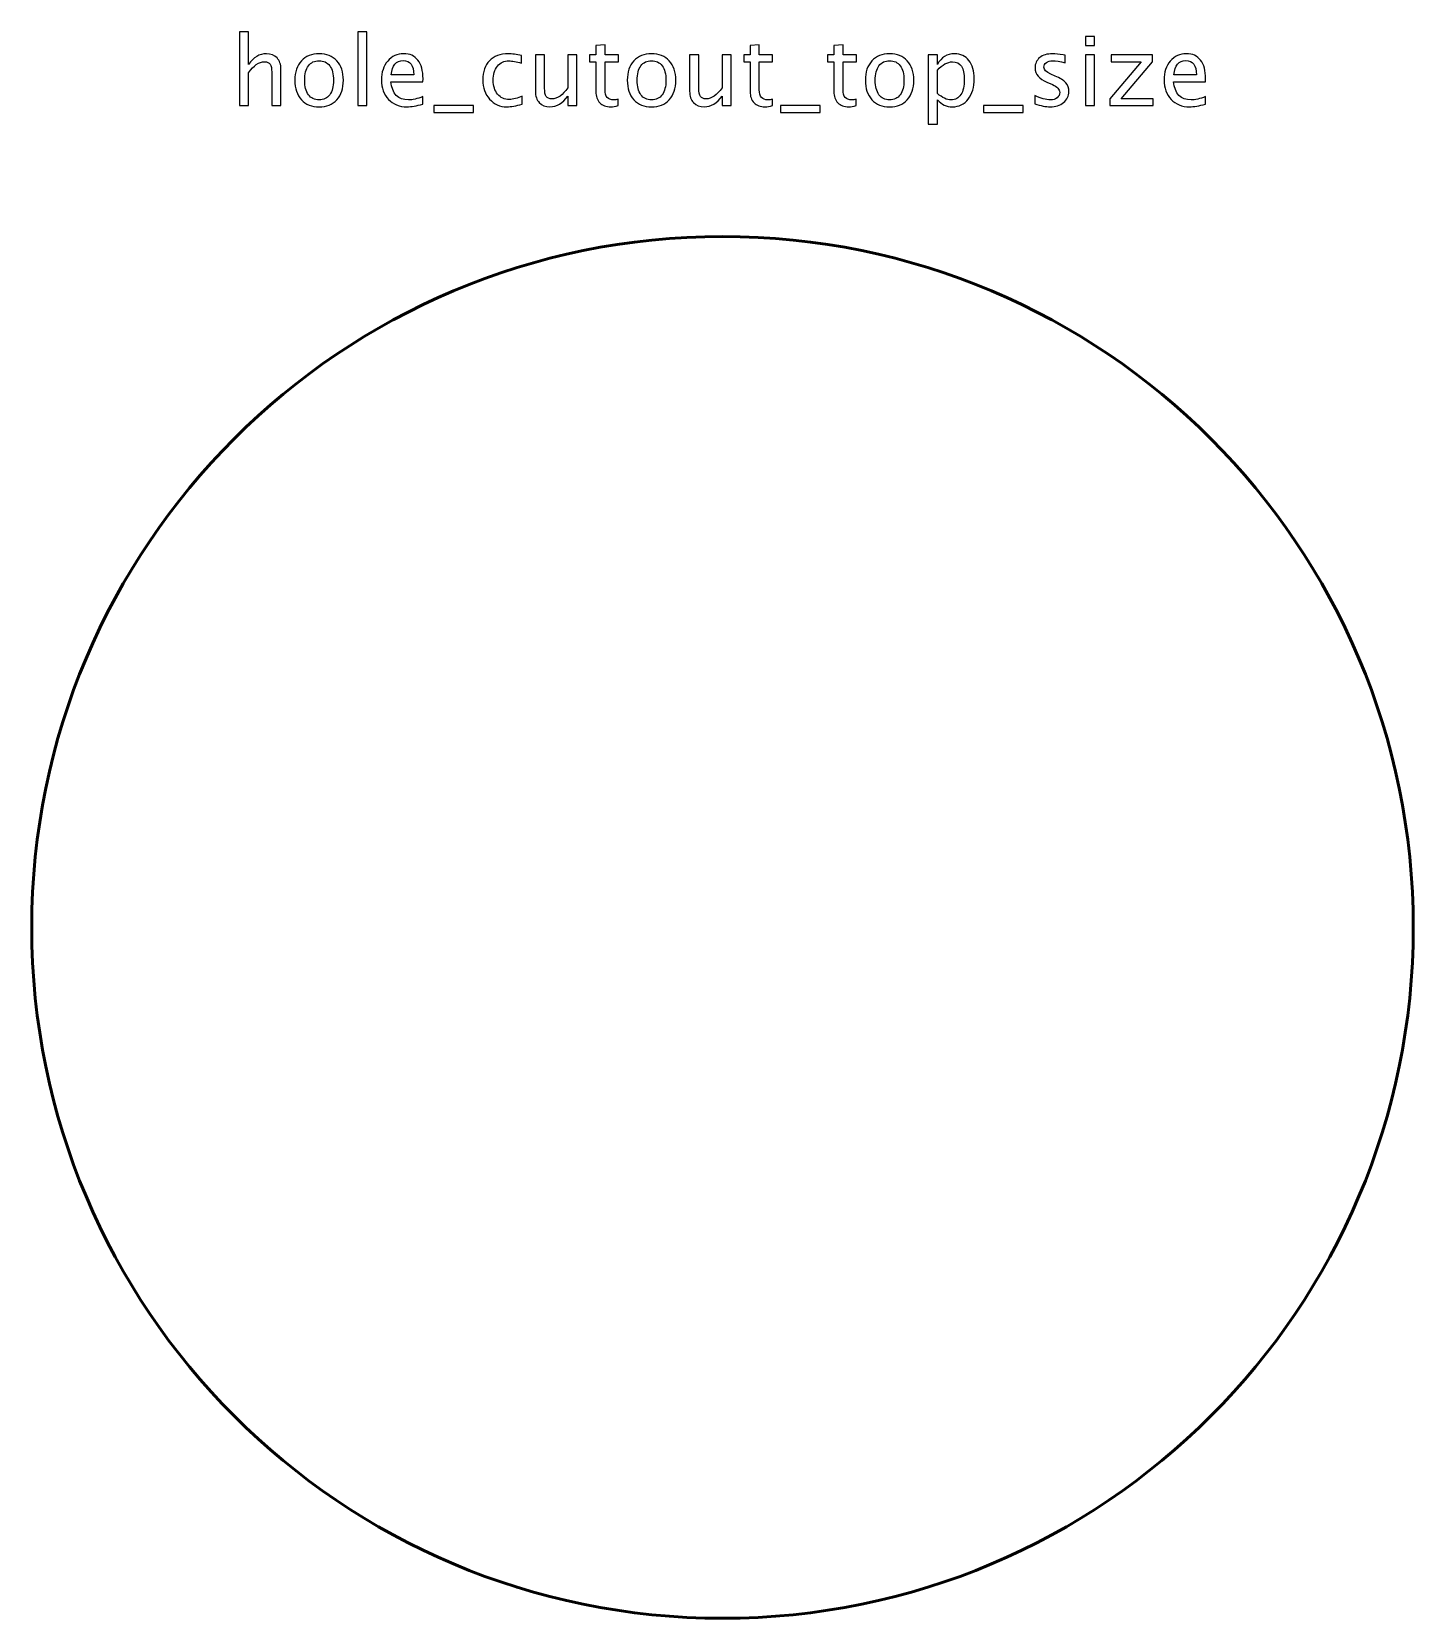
# Model space of a CAD drawing. Header units: centimetres. Extents: x -12.4 to 13.9, y -15.4 to 15.6.
# Drawn here: x -1.55 to 4.55, y -15.05 to -8.05 of the extents above; entities that cross this region are included whole.
import ezdxf

# ---------------------------------------------------------------- set-up
doc = ezdxf.new("R2010")
doc.units = ezdxf.units.CM
doc.header["$MEASUREMENT"] = 0
doc.layers.add('Layer 1', color=7, linetype='Continuous')

msp = doc.modelspace()

# ---------------------------------------------------------------- linework, layer by layer
at = {"layer": 'Layer 1', "lineweight": 53}
msp.add_ellipse((1.5, -12), major_axis=(0, 3.05), ratio=1, dxfattribs=at)
at = {"layer": 'Layer 1'}
for points, knots in [([(-0.63322, -8.37235), (-0.63322, -8.37235), (-0.63322, -8.04596), (-0.63322, -8.04596), (-0.63322, -8.04596), (-0.63322, -8.04596), (-0.59258, -8.04596), (-0.59258, -8.04596), (-0.59258, -8.04596), (-0.59258, -8.04596), (-0.59258, -8.19039), (-0.59258, -8.19039), (-0.59258, -8.19039), (-0.57106, -8.15899), (-0.54467, -8.14333), (-0.51349, -8.14333), (-0.51349, -8.14333), (-0.49387, -8.14333), (-0.47828, -8.14947), (-0.46678, -8.16181), (-0.46678, -8.16181), (-0.45528, -8.17409), (-0.4495, -8.19067), (-0.4495, -8.21141), (-0.4495, -8.21141), (-0.4495, -8.21141), (-0.4495, -8.37235), (-0.4495, -8.37235), (-0.4495, -8.37235), (-0.4495, -8.37235), (-0.49013, -8.37235), (-0.49013, -8.37235), (-0.49013, -8.37235), (-0.49013, -8.37235), (-0.49013, -8.22468), (-0.49013, -8.22468), (-0.49013, -8.22468), (-0.49013, -8.20803), (-0.4926, -8.19617), (-0.49747, -8.18912), (-0.49747, -8.18912), (-0.50241, -8.18199), (-0.51053, -8.17846), (-0.52188, -8.17846), (-0.52188, -8.17846), (-0.54686, -8.17846), (-0.57043, -8.19476), (-0.59258, -8.22736), (-0.59258, -8.22736), (-0.59258, -8.22736), (-0.59258, -8.37235), (-0.59258, -8.37235), (-0.59258, -8.37235), (-0.59258, -8.37235), (-0.63322, -8.37235), (-0.63322, -8.37235)], [0, 0, 0, 0, 0.0666667, 0.0666667, 0.0666667, 0.0666667, 0.1333333, 0.1333333, 0.1333333, 0.1333333, 0.2, 0.2, 0.2, 0.2, 0.2666667, 0.2666667, 0.2666667, 0.2666667, 0.3333333, 0.3333333, 0.3333333, 0.3333333, 0.4, 0.4, 0.4, 0.4, 0.4666667, 0.4666667, 0.4666667, 0.4666667, 0.5333333, 0.5333333, 0.5333333, 0.5333333, 0.6, 0.6, 0.6, 0.6, 0.6666667, 0.6666667, 0.6666667, 0.6666667, 0.7333333, 0.7333333, 0.7333333, 0.7333333, 0.8, 0.8, 0.8, 0.8, 0.8666667, 0.8666667, 0.8666667, 0.8666667, 1, 1, 1, 1]), ([(-0.1104, -8.37235), (-0.1104, -8.37235), (-0.1104, -8.04596), (-0.1104, -8.04596), (-0.1104, -8.04596), (-0.1104, -8.04596), (-0.06976, -8.04596), (-0.06976, -8.04596), (-0.06976, -8.04596), (-0.06976, -8.04596), (-0.06976, -8.37235), (-0.06976, -8.37235), (-0.06976, -8.37235), (-0.06976, -8.37235), (-0.1104, -8.37235), (-0.1104, -8.37235)], [0, 0, 0, 0, 0.2, 0.2, 0.2, 0.2, 0.4, 0.4, 0.4, 0.4, 0.6, 0.6, 0.6, 0.6, 1, 1, 1, 1]), ([(1.03938, -8.37228), (1.02682, -8.37574), (1.01588, -8.37743), (1.00664, -8.37743), (1.00664, -8.37743), (0.9859, -8.37743), (0.96974, -8.3715), (0.95817, -8.35965), (0.95817, -8.35965), (0.94653, -8.3478), (0.94074, -8.33136), (0.94074, -8.31026), (0.94074, -8.31026), (0.94074, -8.31026), (0.94074, -8.17846), (0.94074, -8.17846), (0.94074, -8.17846), (0.94074, -8.17846), (0.91266, -8.17846), (0.91266, -8.17846), (0.91266, -8.17846), (0.91266, -8.17846), (0.91266, -8.14799), (0.91266, -8.14799), (0.91266, -8.14799), (0.91266, -8.14799), (0.94074, -8.14799), (0.94074, -8.14799), (0.94074, -8.14799), (0.94074, -8.14799), (0.94074, -8.10742), (0.94074, -8.10742), (0.94074, -8.10742), (0.94074, -8.10742), (0.98138, -8.10354), (0.98138, -8.10354), (0.98138, -8.10354), (0.98138, -8.10354), (0.98138, -8.14799), (0.98138, -8.14799), (0.98138, -8.14799), (0.98138, -8.14799), (1.04023, -8.14799), (1.04023, -8.14799), (1.04023, -8.14799), (1.04023, -8.14799), (1.04023, -8.17846), (1.04023, -8.17846), (1.04023, -8.17846), (1.04023, -8.17846), (0.98138, -8.17846), (0.98138, -8.17846), (0.98138, -8.17846), (0.98138, -8.17846), (0.98138, -8.30292), (0.98138, -8.30292), (0.98138, -8.30292), (0.98138, -8.33227), (0.99415, -8.34695), (1.01962, -8.34695), (1.01962, -8.34695), (1.02506, -8.34695), (1.03162, -8.34603), (1.03938, -8.34427), (1.03938, -8.34427), (1.03938, -8.34427), (1.03938, -8.37228), (1.03938, -8.37228)], [0, 0, 0, 0, 0.0555556, 0.0555556, 0.0555556, 0.0555556, 0.1111111, 0.1111111, 0.1111111, 0.1111111, 0.1666667, 0.1666667, 0.1666667, 0.1666667, 0.2222222, 0.2222222, 0.2222222, 0.2222222, 0.2777778, 0.2777778, 0.2777778, 0.2777778, 0.3333333, 0.3333333, 0.3333333, 0.3333333, 0.3888889, 0.3888889, 0.3888889, 0.3888889, 0.4444444, 0.4444444, 0.4444444, 0.4444444, 0.5, 0.5, 0.5, 0.5, 0.5555556, 0.5555556, 0.5555556, 0.5555556, 0.6111111, 0.6111111, 0.6111111, 0.6111111, 0.6666667, 0.6666667, 0.6666667, 0.6666667, 0.7222222, 0.7222222, 0.7222222, 0.7222222, 0.7777778, 0.7777778, 0.7777778, 0.7777778, 0.8333333, 0.8333333, 0.8333333, 0.8333333, 0.8888889, 0.8888889, 0.8888889, 0.8888889, 1, 1, 1, 1]), ([(1.72053, -8.37228), (1.70797, -8.37574), (1.69703, -8.37743), (1.68779, -8.37743), (1.68779, -8.37743), (1.66705, -8.37743), (1.65089, -8.3715), (1.63932, -8.35965), (1.63932, -8.35965), (1.62768, -8.3478), (1.62189, -8.33136), (1.62189, -8.31026), (1.62189, -8.31026), (1.62189, -8.31026), (1.62189, -8.17846), (1.62189, -8.17846), (1.62189, -8.17846), (1.62189, -8.17846), (1.59381, -8.17846), (1.59381, -8.17846), (1.59381, -8.17846), (1.59381, -8.17846), (1.59381, -8.14799), (1.59381, -8.14799), (1.59381, -8.14799), (1.59381, -8.14799), (1.62189, -8.14799), (1.62189, -8.14799), (1.62189, -8.14799), (1.62189, -8.14799), (1.62189, -8.10742), (1.62189, -8.10742), (1.62189, -8.10742), (1.62189, -8.10742), (1.66253, -8.10354), (1.66253, -8.10354), (1.66253, -8.10354), (1.66253, -8.10354), (1.66253, -8.14799), (1.66253, -8.14799), (1.66253, -8.14799), (1.66253, -8.14799), (1.72138, -8.14799), (1.72138, -8.14799), (1.72138, -8.14799), (1.72138, -8.14799), (1.72138, -8.17846), (1.72138, -8.17846), (1.72138, -8.17846), (1.72138, -8.17846), (1.66253, -8.17846), (1.66253, -8.17846), (1.66253, -8.17846), (1.66253, -8.17846), (1.66253, -8.30292), (1.66253, -8.30292), (1.66253, -8.30292), (1.66253, -8.33227), (1.6753, -8.34695), (1.70077, -8.34695), (1.70077, -8.34695), (1.70621, -8.34695), (1.71277, -8.34603), (1.72053, -8.34427), (1.72053, -8.34427), (1.72053, -8.34427), (1.72053, -8.37228), (1.72053, -8.37228)], [0, 0, 0, 0, 0.0555556, 0.0555556, 0.0555556, 0.0555556, 0.1111111, 0.1111111, 0.1111111, 0.1111111, 0.1666667, 0.1666667, 0.1666667, 0.1666667, 0.2222222, 0.2222222, 0.2222222, 0.2222222, 0.2777778, 0.2777778, 0.2777778, 0.2777778, 0.3333333, 0.3333333, 0.3333333, 0.3333333, 0.3888889, 0.3888889, 0.3888889, 0.3888889, 0.4444444, 0.4444444, 0.4444444, 0.4444444, 0.5, 0.5, 0.5, 0.5, 0.5555556, 0.5555556, 0.5555556, 0.5555556, 0.6111111, 0.6111111, 0.6111111, 0.6111111, 0.6666667, 0.6666667, 0.6666667, 0.6666667, 0.7222222, 0.7222222, 0.7222222, 0.7222222, 0.7777778, 0.7777778, 0.7777778, 0.7777778, 0.8333333, 0.8333333, 0.8333333, 0.8333333, 0.8888889, 0.8888889, 0.8888889, 0.8888889, 1, 1, 1, 1]), ([(2.09053, -8.37228), (2.07797, -8.37574), (2.06703, -8.37743), (2.05779, -8.37743), (2.05779, -8.37743), (2.03705, -8.37743), (2.02089, -8.3715), (2.00932, -8.35965), (2.00932, -8.35965), (1.99768, -8.3478), (1.99189, -8.33136), (1.99189, -8.31026), (1.99189, -8.31026), (1.99189, -8.31026), (1.99189, -8.17846), (1.99189, -8.17846), (1.99189, -8.17846), (1.99189, -8.17846), (1.96381, -8.17846), (1.96381, -8.17846), (1.96381, -8.17846), (1.96381, -8.17846), (1.96381, -8.14799), (1.96381, -8.14799), (1.96381, -8.14799), (1.96381, -8.14799), (1.99189, -8.14799), (1.99189, -8.14799), (1.99189, -8.14799), (1.99189, -8.14799), (1.99189, -8.10742), (1.99189, -8.10742), (1.99189, -8.10742), (1.99189, -8.10742), (2.03253, -8.10354), (2.03253, -8.10354), (2.03253, -8.10354), (2.03253, -8.10354), (2.03253, -8.14799), (2.03253, -8.14799), (2.03253, -8.14799), (2.03253, -8.14799), (2.09138, -8.14799), (2.09138, -8.14799), (2.09138, -8.14799), (2.09138, -8.14799), (2.09138, -8.17846), (2.09138, -8.17846), (2.09138, -8.17846), (2.09138, -8.17846), (2.03253, -8.17846), (2.03253, -8.17846), (2.03253, -8.17846), (2.03253, -8.17846), (2.03253, -8.30292), (2.03253, -8.30292), (2.03253, -8.30292), (2.03253, -8.33227), (2.0453, -8.34695), (2.07077, -8.34695), (2.07077, -8.34695), (2.07621, -8.34695), (2.08277, -8.34603), (2.09053, -8.34427), (2.09053, -8.34427), (2.09053, -8.34427), (2.09053, -8.37228), (2.09053, -8.37228)], [0, 0, 0, 0, 0.0555556, 0.0555556, 0.0555556, 0.0555556, 0.1111111, 0.1111111, 0.1111111, 0.1111111, 0.1666667, 0.1666667, 0.1666667, 0.1666667, 0.2222222, 0.2222222, 0.2222222, 0.2222222, 0.2777778, 0.2777778, 0.2777778, 0.2777778, 0.3333333, 0.3333333, 0.3333333, 0.3333333, 0.3888889, 0.3888889, 0.3888889, 0.3888889, 0.4444444, 0.4444444, 0.4444444, 0.4444444, 0.5, 0.5, 0.5, 0.5, 0.5555556, 0.5555556, 0.5555556, 0.5555556, 0.6111111, 0.6111111, 0.6111111, 0.6111111, 0.6666667, 0.6666667, 0.6666667, 0.6666667, 0.7222222, 0.7222222, 0.7222222, 0.7222222, 0.7777778, 0.7777778, 0.7777778, 0.7777778, 0.8333333, 0.8333333, 0.8333333, 0.8333333, 0.8888889, 0.8888889, 0.8888889, 0.8888889, 1, 1, 1, 1]), ([(3.10252, -8.10692), (3.10252, -8.10692), (3.10252, -8.06628), (3.10252, -8.06628), (3.10252, -8.06628), (3.10252, -8.06628), (3.14316, -8.06628), (3.14316, -8.06628), (3.14316, -8.06628), (3.14316, -8.06628), (3.14316, -8.10692), (3.14316, -8.10692), (3.14316, -8.10692), (3.14316, -8.10692), (3.10252, -8.10692), (3.10252, -8.10692)], [0, 0, 0, 0, 0.2, 0.2, 0.2, 0.2, 0.4, 0.4, 0.4, 0.4, 0.6, 0.6, 0.6, 0.6, 1, 1, 1, 1]), ([(-0.28115, -8.37743), (-0.3141, -8.37743), (-0.3402, -8.36692), (-0.35939, -8.34589), (-0.35939, -8.34589), (-0.37865, -8.32487), (-0.38825, -8.29629), (-0.38825, -8.26024), (-0.38825, -8.26024), (-0.38825, -8.22426), (-0.37865, -8.19575), (-0.35939, -8.1748), (-0.35939, -8.1748), (-0.3402, -8.15384), (-0.3141, -8.14333), (-0.28115, -8.14333), (-0.28115, -8.14333), (-0.2482, -8.14333), (-0.22209, -8.15384), (-0.2029, -8.1748), (-0.2029, -8.1748), (-0.18364, -8.19575), (-0.17405, -8.22426), (-0.17405, -8.26024), (-0.17405, -8.26024), (-0.17405, -8.29629), (-0.18364, -8.32487), (-0.2029, -8.34589), (-0.2029, -8.34589), (-0.22209, -8.36692), (-0.2482, -8.37743), (-0.28115, -8.37743)], [0, 0, 0, 0, 0.1111111, 0.1111111, 0.1111111, 0.1111111, 0.2222222, 0.2222222, 0.2222222, 0.2222222, 0.3333333, 0.3333333, 0.3333333, 0.3333333, 0.4444444, 0.4444444, 0.4444444, 0.4444444, 0.5555556, 0.5555556, 0.5555556, 0.5555556, 0.6666667, 0.6666667, 0.6666667, 0.6666667, 0.7777778, 0.7777778, 0.7777778, 0.7777778, 1, 1, 1, 1]), ([(-0.28122, -8.34695), (-0.26111, -8.34695), (-0.24545, -8.3394), (-0.2343, -8.32423), (-0.2343, -8.32423), (-0.22322, -8.30913), (-0.21765, -8.28775), (-0.21765, -8.26024), (-0.21765, -8.26024), (-0.21765, -8.23279), (-0.22322, -8.21148), (-0.2343, -8.19639), (-0.2343, -8.19639), (-0.24545, -8.18136), (-0.26111, -8.17381), (-0.28122, -8.17381), (-0.28122, -8.17381), (-0.3014, -8.17381), (-0.31706, -8.18136), (-0.32807, -8.19639), (-0.32807, -8.19639), (-0.33914, -8.21148), (-0.34465, -8.23279), (-0.34465, -8.26024), (-0.34465, -8.26024), (-0.34465, -8.28775), (-0.33914, -8.30913), (-0.32807, -8.32423), (-0.32807, -8.32423), (-0.31706, -8.3394), (-0.3014, -8.34695), (-0.28122, -8.34695)], [0, 0, 0, 0, 0.1111111, 0.1111111, 0.1111111, 0.1111111, 0.2222222, 0.2222222, 0.2222222, 0.2222222, 0.3333333, 0.3333333, 0.3333333, 0.3333333, 0.4444444, 0.4444444, 0.4444444, 0.4444444, 0.5555556, 0.5555556, 0.5555556, 0.5555556, 0.6666667, 0.6666667, 0.6666667, 0.6666667, 0.7777778, 0.7777778, 0.7777778, 0.7777778, 1, 1, 1, 1]), ([(0.17662, -8.36515), (0.14931, -8.37334), (0.12596, -8.37743), (0.10648, -8.37743), (0.10648, -8.37743), (0.07325, -8.37743), (0.04623, -8.36642), (0.02542, -8.34448), (0.02542, -8.34448), (0.0046, -8.32254), (-0.00584, -8.2941), (-0.00584, -8.25911), (-0.00584, -8.25911), (-0.00584, -8.22517), (0.00333, -8.1973), (0.02175, -8.1755), (0.02175, -8.1755), (0.04016, -8.15377), (0.06373, -8.14291), (0.09244, -8.14291), (0.09244, -8.14291), (0.11961, -8.14291), (0.14063, -8.15257), (0.15545, -8.1719), (0.15545, -8.1719), (0.17027, -8.19124), (0.17767, -8.21861), (0.17767, -8.2541), (0.17767, -8.2541), (0.17767, -8.2541), (0.17746, -8.26652), (0.17746, -8.26652), (0.17746, -8.26652), (0.17746, -8.26652), (0.03565, -8.26652), (0.03565, -8.26652), (0.03565, -8.26652), (0.04157, -8.32014), (0.06775, -8.34695), (0.1141, -8.34695), (0.1141, -8.34695), (0.13111, -8.34695), (0.15192, -8.34215), (0.17662, -8.33256), (0.17662, -8.33256), (0.17662, -8.33256), (0.17662, -8.36515), (0.17662, -8.36515)], [0, 0, 0, 0, 0.0769231, 0.0769231, 0.0769231, 0.0769231, 0.1538462, 0.1538462, 0.1538462, 0.1538462, 0.2307692, 0.2307692, 0.2307692, 0.2307692, 0.3076923, 0.3076923, 0.3076923, 0.3076923, 0.3846154, 0.3846154, 0.3846154, 0.3846154, 0.4615385, 0.4615385, 0.4615385, 0.4615385, 0.5384615, 0.5384615, 0.5384615, 0.5384615, 0.6153846, 0.6153846, 0.6153846, 0.6153846, 0.6923077, 0.6923077, 0.6923077, 0.6923077, 0.7692308, 0.7692308, 0.7692308, 0.7692308, 0.8461538, 0.8461538, 0.8461538, 0.8461538, 1, 1, 1, 1]), ([(0.03776, -8.23604), (0.03776, -8.23604), (0.13682, -8.23604), (0.13682, -8.23604), (0.13682, -8.23604), (0.13682, -8.19427), (0.12123, -8.17338), (0.09011, -8.17338), (0.09011, -8.17338), (0.05879, -8.17338), (0.04136, -8.19427), (0.03776, -8.23604)], [0, 0, 0, 0, 0.25, 0.25, 0.25, 0.25, 0.5, 0.5, 0.5, 0.5, 1, 1, 1, 1]), ([(0.61527, -8.36558), (0.58895, -8.37348), (0.56623, -8.37743), (0.54711, -8.37743), (0.54711, -8.37743), (0.51677, -8.37743), (0.49165, -8.36621), (0.47169, -8.34385), (0.47169, -8.34385), (0.45172, -8.32141), (0.4417, -8.29312), (0.4417, -8.25904), (0.4417, -8.25904), (0.4417, -8.22263), (0.45158, -8.1942), (0.47133, -8.17388), (0.47133, -8.17388), (0.49109, -8.15349), (0.51868, -8.14333), (0.55409, -8.14333), (0.55409, -8.14333), (0.57152, -8.14333), (0.59114, -8.14573), (0.61273, -8.15053), (0.61273, -8.15053), (0.61273, -8.15053), (0.61273, -8.18481), (0.61273, -8.18481), (0.61273, -8.18481), (0.58979, -8.17804), (0.5711, -8.17465), (0.5567, -8.17465), (0.5567, -8.17465), (0.53582, -8.17465), (0.5191, -8.18249), (0.50661, -8.19808), (0.50661, -8.19808), (0.49412, -8.21367), (0.48784, -8.23449), (0.48784, -8.26045), (0.48784, -8.26045), (0.48784, -8.28564), (0.49433, -8.30596), (0.50725, -8.32155), (0.50725, -8.32155), (0.52016, -8.33707), (0.53702, -8.34483), (0.55797, -8.34483), (0.55797, -8.34483), (0.57653, -8.34483), (0.59558, -8.34004), (0.61527, -8.33044), (0.61527, -8.33044), (0.61527, -8.33044), (0.61527, -8.36558), (0.61527, -8.36558)], [0, 0, 0, 0, 0.0666667, 0.0666667, 0.0666667, 0.0666667, 0.1333333, 0.1333333, 0.1333333, 0.1333333, 0.2, 0.2, 0.2, 0.2, 0.2666667, 0.2666667, 0.2666667, 0.2666667, 0.3333333, 0.3333333, 0.3333333, 0.3333333, 0.4, 0.4, 0.4, 0.4, 0.4666667, 0.4666667, 0.4666667, 0.4666667, 0.5333333, 0.5333333, 0.5333333, 0.5333333, 0.6, 0.6, 0.6, 0.6, 0.6666667, 0.6666667, 0.6666667, 0.6666667, 0.7333333, 0.7333333, 0.7333333, 0.7333333, 0.8, 0.8, 0.8, 0.8, 0.8666667, 0.8666667, 0.8666667, 0.8666667, 1, 1, 1, 1]), ([(0.81685, -8.37235), (0.81685, -8.37235), (0.81685, -8.33016), (0.81685, -8.33016), (0.81685, -8.33016), (0.79518, -8.3617), (0.76887, -8.37743), (0.73796, -8.37743), (0.73796, -8.37743), (0.71835, -8.37743), (0.70276, -8.37129), (0.69119, -8.35894), (0.69119, -8.35894), (0.67955, -8.3466), (0.67376, -8.33002), (0.67376, -8.30906), (0.67376, -8.30906), (0.67376, -8.30906), (0.67376, -8.14799), (0.67376, -8.14799), (0.67376, -8.14799), (0.67376, -8.14799), (0.7144, -8.14799), (0.7144, -8.14799), (0.7144, -8.14799), (0.7144, -8.14799), (0.7144, -8.2958), (0.7144, -8.2958), (0.7144, -8.2958), (0.7144, -8.31266), (0.71687, -8.32458), (0.72174, -8.33164), (0.72174, -8.33164), (0.72668, -8.33877), (0.73486, -8.34229), (0.74636, -8.34229), (0.74636, -8.34229), (0.7712, -8.34229), (0.79476, -8.326), (0.81685, -8.29333), (0.81685, -8.29333), (0.81685, -8.29333), (0.81685, -8.14799), (0.81685, -8.14799), (0.81685, -8.14799), (0.81685, -8.14799), (0.85748, -8.14799), (0.85748, -8.14799), (0.85748, -8.14799), (0.85748, -8.14799), (0.85748, -8.37235), (0.85748, -8.37235), (0.85748, -8.37235), (0.85748, -8.37235), (0.81685, -8.37235), (0.81685, -8.37235)], [0, 0, 0, 0, 0.0666667, 0.0666667, 0.0666667, 0.0666667, 0.1333333, 0.1333333, 0.1333333, 0.1333333, 0.2, 0.2, 0.2, 0.2, 0.2666667, 0.2666667, 0.2666667, 0.2666667, 0.3333333, 0.3333333, 0.3333333, 0.3333333, 0.4, 0.4, 0.4, 0.4, 0.4666667, 0.4666667, 0.4666667, 0.4666667, 0.5333333, 0.5333333, 0.5333333, 0.5333333, 0.6, 0.6, 0.6, 0.6, 0.6666667, 0.6666667, 0.6666667, 0.6666667, 0.7333333, 0.7333333, 0.7333333, 0.7333333, 0.8, 0.8, 0.8, 0.8, 0.8666667, 0.8666667, 0.8666667, 0.8666667, 1, 1, 1, 1]), ([(1.1867, -8.37743), (1.15375, -8.37743), (1.12765, -8.36692), (1.10846, -8.34589), (1.10846, -8.34589), (1.0892, -8.32487), (1.0796, -8.29629), (1.0796, -8.26024), (1.0796, -8.26024), (1.0796, -8.22426), (1.0892, -8.19575), (1.10846, -8.1748), (1.10846, -8.1748), (1.12765, -8.15384), (1.15375, -8.14333), (1.1867, -8.14333), (1.1867, -8.14333), (1.21965, -8.14333), (1.24576, -8.15384), (1.26495, -8.1748), (1.26495, -8.1748), (1.28421, -8.19575), (1.2938, -8.22426), (1.2938, -8.26024), (1.2938, -8.26024), (1.2938, -8.29629), (1.28421, -8.32487), (1.26495, -8.34589), (1.26495, -8.34589), (1.24576, -8.36692), (1.21965, -8.37743), (1.1867, -8.37743)], [0, 0, 0, 0, 0.1111111, 0.1111111, 0.1111111, 0.1111111, 0.2222222, 0.2222222, 0.2222222, 0.2222222, 0.3333333, 0.3333333, 0.3333333, 0.3333333, 0.4444444, 0.4444444, 0.4444444, 0.4444444, 0.5555556, 0.5555556, 0.5555556, 0.5555556, 0.6666667, 0.6666667, 0.6666667, 0.6666667, 0.7777778, 0.7777778, 0.7777778, 0.7777778, 1, 1, 1, 1]), ([(1.18663, -8.34695), (1.20674, -8.34695), (1.2224, -8.3394), (1.23355, -8.32423), (1.23355, -8.32423), (1.24463, -8.30913), (1.2502, -8.28775), (1.2502, -8.26024), (1.2502, -8.26024), (1.2502, -8.23279), (1.24463, -8.21148), (1.23355, -8.19639), (1.23355, -8.19639), (1.2224, -8.18136), (1.20674, -8.17381), (1.18663, -8.17381), (1.18663, -8.17381), (1.16645, -8.17381), (1.15079, -8.18136), (1.13978, -8.19639), (1.13978, -8.19639), (1.12871, -8.21148), (1.1232, -8.23279), (1.1232, -8.26024), (1.1232, -8.26024), (1.1232, -8.28775), (1.12871, -8.30913), (1.13978, -8.32423), (1.13978, -8.32423), (1.15079, -8.3394), (1.16645, -8.34695), (1.18663, -8.34695)], [0, 0, 0, 0, 0.1111111, 0.1111111, 0.1111111, 0.1111111, 0.2222222, 0.2222222, 0.2222222, 0.2222222, 0.3333333, 0.3333333, 0.3333333, 0.3333333, 0.4444444, 0.4444444, 0.4444444, 0.4444444, 0.5555556, 0.5555556, 0.5555556, 0.5555556, 0.6666667, 0.6666667, 0.6666667, 0.6666667, 0.7777778, 0.7777778, 0.7777778, 0.7777778, 1, 1, 1, 1]), ([(1.498, -8.37235), (1.498, -8.37235), (1.498, -8.33016), (1.498, -8.33016), (1.498, -8.33016), (1.47633, -8.3617), (1.45002, -8.37743), (1.41911, -8.37743), (1.41911, -8.37743), (1.3995, -8.37743), (1.38391, -8.37129), (1.37234, -8.35894), (1.37234, -8.35894), (1.3607, -8.3466), (1.35491, -8.33002), (1.35491, -8.30906), (1.35491, -8.30906), (1.35491, -8.30906), (1.35491, -8.14799), (1.35491, -8.14799), (1.35491, -8.14799), (1.35491, -8.14799), (1.39555, -8.14799), (1.39555, -8.14799), (1.39555, -8.14799), (1.39555, -8.14799), (1.39555, -8.2958), (1.39555, -8.2958), (1.39555, -8.2958), (1.39555, -8.31266), (1.39802, -8.32458), (1.40289, -8.33164), (1.40289, -8.33164), (1.40783, -8.33877), (1.41601, -8.34229), (1.42751, -8.34229), (1.42751, -8.34229), (1.45235, -8.34229), (1.47591, -8.326), (1.498, -8.29333), (1.498, -8.29333), (1.498, -8.29333), (1.498, -8.14799), (1.498, -8.14799), (1.498, -8.14799), (1.498, -8.14799), (1.53863, -8.14799), (1.53863, -8.14799), (1.53863, -8.14799), (1.53863, -8.14799), (1.53863, -8.37235), (1.53863, -8.37235), (1.53863, -8.37235), (1.53863, -8.37235), (1.498, -8.37235), (1.498, -8.37235)], [0, 0, 0, 0, 0.0666667, 0.0666667, 0.0666667, 0.0666667, 0.1333333, 0.1333333, 0.1333333, 0.1333333, 0.2, 0.2, 0.2, 0.2, 0.2666667, 0.2666667, 0.2666667, 0.2666667, 0.3333333, 0.3333333, 0.3333333, 0.3333333, 0.4, 0.4, 0.4, 0.4, 0.4666667, 0.4666667, 0.4666667, 0.4666667, 0.5333333, 0.5333333, 0.5333333, 0.5333333, 0.6, 0.6, 0.6, 0.6, 0.6666667, 0.6666667, 0.6666667, 0.6666667, 0.7333333, 0.7333333, 0.7333333, 0.7333333, 0.8, 0.8, 0.8, 0.8, 0.8666667, 0.8666667, 0.8666667, 0.8666667, 1, 1, 1, 1]), ([(2.23785, -8.37743), (2.2049, -8.37743), (2.1788, -8.36692), (2.15961, -8.34589), (2.15961, -8.34589), (2.14035, -8.32487), (2.13075, -8.29629), (2.13075, -8.26024), (2.13075, -8.26024), (2.13075, -8.22426), (2.14035, -8.19575), (2.15961, -8.1748), (2.15961, -8.1748), (2.1788, -8.15384), (2.2049, -8.14333), (2.23785, -8.14333), (2.23785, -8.14333), (2.2708, -8.14333), (2.29691, -8.15384), (2.3161, -8.1748), (2.3161, -8.1748), (2.33536, -8.19575), (2.34495, -8.22426), (2.34495, -8.26024), (2.34495, -8.26024), (2.34495, -8.29629), (2.33536, -8.32487), (2.3161, -8.34589), (2.3161, -8.34589), (2.29691, -8.36692), (2.2708, -8.37743), (2.23785, -8.37743)], [0, 0, 0, 0, 0.1111111, 0.1111111, 0.1111111, 0.1111111, 0.2222222, 0.2222222, 0.2222222, 0.2222222, 0.3333333, 0.3333333, 0.3333333, 0.3333333, 0.4444444, 0.4444444, 0.4444444, 0.4444444, 0.5555556, 0.5555556, 0.5555556, 0.5555556, 0.6666667, 0.6666667, 0.6666667, 0.6666667, 0.7777778, 0.7777778, 0.7777778, 0.7777778, 1, 1, 1, 1]), ([(2.23778, -8.34695), (2.25789, -8.34695), (2.27355, -8.3394), (2.2847, -8.32423), (2.2847, -8.32423), (2.29578, -8.30913), (2.30135, -8.28775), (2.30135, -8.26024), (2.30135, -8.26024), (2.30135, -8.23279), (2.29578, -8.21148), (2.2847, -8.19639), (2.2847, -8.19639), (2.27355, -8.18136), (2.25789, -8.17381), (2.23778, -8.17381), (2.23778, -8.17381), (2.2176, -8.17381), (2.20194, -8.18136), (2.19093, -8.19639), (2.19093, -8.19639), (2.17986, -8.21148), (2.17435, -8.23279), (2.17435, -8.26024), (2.17435, -8.26024), (2.17435, -8.28775), (2.17986, -8.30913), (2.19093, -8.32423), (2.19093, -8.32423), (2.20194, -8.3394), (2.2176, -8.34695), (2.23778, -8.34695)], [0, 0, 0, 0, 0.1111111, 0.1111111, 0.1111111, 0.1111111, 0.2222222, 0.2222222, 0.2222222, 0.2222222, 0.3333333, 0.3333333, 0.3333333, 0.3333333, 0.4444444, 0.4444444, 0.4444444, 0.4444444, 0.5555556, 0.5555556, 0.5555556, 0.5555556, 0.6666667, 0.6666667, 0.6666667, 0.6666667, 0.7777778, 0.7777778, 0.7777778, 0.7777778, 1, 1, 1, 1]), ([(2.4086, -8.45405), (2.4086, -8.45405), (2.4086, -8.14799), (2.4086, -8.14799), (2.4086, -8.14799), (2.4086, -8.14799), (2.44924, -8.14799), (2.44924, -8.14799), (2.44924, -8.14799), (2.44924, -8.14799), (2.44924, -8.19039), (2.44924, -8.19039), (2.44924, -8.19039), (2.46589, -8.15899), (2.49094, -8.14333), (2.52431, -8.14333), (2.52431, -8.14333), (2.55133, -8.14333), (2.57257, -8.15314), (2.58809, -8.17282), (2.58809, -8.17282), (2.60361, -8.19251), (2.61137, -8.21939), (2.61137, -8.25346), (2.61137, -8.25346), (2.61137, -8.29058), (2.60256, -8.32056), (2.58499, -8.34328), (2.58499, -8.34328), (2.56742, -8.36607), (2.54428, -8.37743), (2.51563, -8.37743), (2.51563, -8.37743), (2.48903, -8.37743), (2.46688, -8.36727), (2.44924, -8.34688), (2.44924, -8.34688), (2.44924, -8.34688), (2.44924, -8.45405), (2.44924, -8.45405), (2.44924, -8.45405), (2.44924, -8.45405), (2.4086, -8.45405), (2.4086, -8.45405)], [0, 0, 0, 0, 0.0833333, 0.0833333, 0.0833333, 0.0833333, 0.1666667, 0.1666667, 0.1666667, 0.1666667, 0.25, 0.25, 0.25, 0.25, 0.3333333, 0.3333333, 0.3333333, 0.3333333, 0.4166667, 0.4166667, 0.4166667, 0.4166667, 0.5, 0.5, 0.5, 0.5, 0.5833333, 0.5833333, 0.5833333, 0.5833333, 0.6666667, 0.6666667, 0.6666667, 0.6666667, 0.75, 0.75, 0.75, 0.75, 0.8333333, 0.8333333, 0.8333333, 0.8333333, 1, 1, 1, 1]), ([(2.44924, -8.31887), (2.47019, -8.33757), (2.49016, -8.34695), (2.50914, -8.34695), (2.50914, -8.34695), (2.52784, -8.34695), (2.5423, -8.33912), (2.55246, -8.32353), (2.55246, -8.32353), (2.56269, -8.30793), (2.56777, -8.28599), (2.56777, -8.25763), (2.56777, -8.25763), (2.56777, -8.20513), (2.55042, -8.17889), (2.5157, -8.17889), (2.5157, -8.17889), (2.49298, -8.17889), (2.47083, -8.19116), (2.44924, -8.21579), (2.44924, -8.21579), (2.44924, -8.21579), (2.44924, -8.31887), (2.44924, -8.31887)], [0, 0, 0, 0, 0.1428571, 0.1428571, 0.1428571, 0.1428571, 0.2857143, 0.2857143, 0.2857143, 0.2857143, 0.4285714, 0.4285714, 0.4285714, 0.4285714, 0.5714286, 0.5714286, 0.5714286, 0.5714286, 0.7142857, 0.7142857, 0.7142857, 0.7142857, 1, 1, 1, 1]), ([(2.87865, -8.36431), (2.87865, -8.36431), (2.87865, -8.32705), (2.87865, -8.32705), (2.87865, -8.32705), (2.90525, -8.34032), (2.92832, -8.34695), (2.948, -8.34695), (2.948, -8.34695), (2.95971, -8.34695), (2.96945, -8.34378), (2.97714, -8.33743), (2.97714, -8.33743), (2.98483, -8.33115), (2.98871, -8.32324), (2.98871, -8.31372), (2.98871, -8.31372), (2.98871, -8.29982), (2.97792, -8.28832), (2.95633, -8.27922), (2.95633, -8.27922), (2.95633, -8.27922), (2.93255, -8.26913), (2.93255, -8.26913), (2.93255, -8.26913), (2.89748, -8.25459), (2.87992, -8.23357), (2.87992, -8.20626), (2.87992, -8.20626), (2.87992, -8.18672), (2.88683, -8.17134), (2.90066, -8.16012), (2.90066, -8.16012), (2.91449, -8.1489), (2.93347, -8.14333), (2.95753, -8.14333), (2.95753, -8.14333), (2.97002, -8.14333), (2.98554, -8.14502), (3.00395, -8.14848), (3.00395, -8.14848), (3.00395, -8.14848), (3.01242, -8.1501), (3.01242, -8.1501), (3.01242, -8.1501), (3.01242, -8.1501), (3.01242, -8.18397), (3.01242, -8.18397), (3.01242, -8.18397), (2.98977, -8.17719), (2.97171, -8.17381), (2.95823, -8.17381), (2.95823, -8.17381), (2.94638, -8.17381), (2.937, -8.17642), (2.92987, -8.18157), (2.92987, -8.18157), (2.92281, -8.18672), (2.91929, -8.19363), (2.91929, -8.20231), (2.91929, -8.20231), (2.91929, -8.21452), (2.92916, -8.22489), (2.94899, -8.23329), (2.94899, -8.23329), (2.94899, -8.23329), (2.96853, -8.24154), (2.96853, -8.24154), (2.96853, -8.24154), (2.99069, -8.25085), (3.00635, -8.26073), (3.01552, -8.2711), (3.01552, -8.2711), (3.02477, -8.28148), (3.02935, -8.29446), (3.02935, -8.30998), (3.02935, -8.30998), (3.02935, -8.32966), (3.02159, -8.34582), (3.006, -8.35845), (3.006, -8.35845), (2.99048, -8.37108), (2.97058, -8.37743), (2.94638, -8.37743), (2.94638, -8.37743), (2.92775, -8.37743), (2.90525, -8.37306), (2.87865, -8.36431)], [0, 0, 0, 0, 0.0434783, 0.0434783, 0.0434783, 0.0434783, 0.0869565, 0.0869565, 0.0869565, 0.0869565, 0.1304348, 0.1304348, 0.1304348, 0.1304348, 0.173913, 0.173913, 0.173913, 0.173913, 0.2173913, 0.2173913, 0.2173913, 0.2173913, 0.2608696, 0.2608696, 0.2608696, 0.2608696, 0.3043478, 0.3043478, 0.3043478, 0.3043478, 0.3478261, 0.3478261, 0.3478261, 0.3478261, 0.3913043, 0.3913043, 0.3913043, 0.3913043, 0.4347826, 0.4347826, 0.4347826, 0.4347826, 0.4782609, 0.4782609, 0.4782609, 0.4782609, 0.5217391, 0.5217391, 0.5217391, 0.5217391, 0.5652174, 0.5652174, 0.5652174, 0.5652174, 0.6086957, 0.6086957, 0.6086957, 0.6086957, 0.6521739, 0.6521739, 0.6521739, 0.6521739, 0.6956522, 0.6956522, 0.6956522, 0.6956522, 0.7391304, 0.7391304, 0.7391304, 0.7391304, 0.7826087, 0.7826087, 0.7826087, 0.7826087, 0.826087, 0.826087, 0.826087, 0.826087, 0.8695652, 0.8695652, 0.8695652, 0.8695652, 0.9130435, 0.9130435, 0.9130435, 0.9130435, 1, 1, 1, 1]), ([(3.10252, -8.37235), (3.10252, -8.37235), (3.10252, -8.14799), (3.10252, -8.14799), (3.10252, -8.14799), (3.10252, -8.14799), (3.14316, -8.14799), (3.14316, -8.14799), (3.14316, -8.14799), (3.14316, -8.14799), (3.14316, -8.37235), (3.14316, -8.37235), (3.14316, -8.37235), (3.14316, -8.37235), (3.10252, -8.37235), (3.10252, -8.37235)], [0, 0, 0, 0, 0.2, 0.2, 0.2, 0.2, 0.4, 0.4, 0.4, 0.4, 0.6, 0.6, 0.6, 0.6, 1, 1, 1, 1]), ([(3.20962, -8.37235), (3.20962, -8.37235), (3.20962, -8.34187), (3.20962, -8.34187), (3.20962, -8.34187), (3.20962, -8.34187), (3.34882, -8.17846), (3.34882, -8.17846), (3.34882, -8.17846), (3.34882, -8.17846), (3.21604, -8.17846), (3.21604, -8.17846), (3.21604, -8.17846), (3.21604, -8.17846), (3.21604, -8.14799), (3.21604, -8.14799), (3.21604, -8.14799), (3.21604, -8.14799), (3.39885, -8.14799), (3.39885, -8.14799), (3.39885, -8.14799), (3.39885, -8.14799), (3.39885, -8.17846), (3.39885, -8.17846), (3.39885, -8.17846), (3.39885, -8.17846), (3.25964, -8.34187), (3.25964, -8.34187), (3.25964, -8.34187), (3.25964, -8.34187), (3.40139, -8.34187), (3.40139, -8.34187), (3.40139, -8.34187), (3.40139, -8.34187), (3.40139, -8.37235), (3.40139, -8.37235), (3.40139, -8.37235), (3.40139, -8.37235), (3.20962, -8.37235), (3.20962, -8.37235)], [0, 0, 0, 0, 0.0909091, 0.0909091, 0.0909091, 0.0909091, 0.1818182, 0.1818182, 0.1818182, 0.1818182, 0.2727273, 0.2727273, 0.2727273, 0.2727273, 0.3636364, 0.3636364, 0.3636364, 0.3636364, 0.4545455, 0.4545455, 0.4545455, 0.4545455, 0.5454545, 0.5454545, 0.5454545, 0.5454545, 0.6363636, 0.6363636, 0.6363636, 0.6363636, 0.7272727, 0.7272727, 0.7272727, 0.7272727, 0.8181818, 0.8181818, 0.8181818, 0.8181818, 1, 1, 1, 1]), ([(3.63218, -8.36515), (3.60487, -8.37334), (3.58152, -8.37743), (3.56204, -8.37743), (3.56204, -8.37743), (3.52881, -8.37743), (3.50179, -8.36642), (3.48098, -8.34448), (3.48098, -8.34448), (3.46016, -8.32254), (3.44972, -8.2941), (3.44972, -8.25911), (3.44972, -8.25911), (3.44972, -8.22517), (3.45889, -8.1973), (3.47731, -8.1755), (3.47731, -8.1755), (3.49572, -8.15377), (3.51929, -8.14291), (3.548, -8.14291), (3.548, -8.14291), (3.57517, -8.14291), (3.59619, -8.15257), (3.61101, -8.1719), (3.61101, -8.1719), (3.62583, -8.19124), (3.63323, -8.21861), (3.63323, -8.2541), (3.63323, -8.2541), (3.63323, -8.2541), (3.63302, -8.26652), (3.63302, -8.26652), (3.63302, -8.26652), (3.63302, -8.26652), (3.49121, -8.26652), (3.49121, -8.26652), (3.49121, -8.26652), (3.49713, -8.32014), (3.52331, -8.34695), (3.56966, -8.34695), (3.56966, -8.34695), (3.58667, -8.34695), (3.60748, -8.34215), (3.63218, -8.33256), (3.63218, -8.33256), (3.63218, -8.33256), (3.63218, -8.36515), (3.63218, -8.36515)], [0, 0, 0, 0, 0.0769231, 0.0769231, 0.0769231, 0.0769231, 0.1538462, 0.1538462, 0.1538462, 0.1538462, 0.2307692, 0.2307692, 0.2307692, 0.2307692, 0.3076923, 0.3076923, 0.3076923, 0.3076923, 0.3846154, 0.3846154, 0.3846154, 0.3846154, 0.4615385, 0.4615385, 0.4615385, 0.4615385, 0.5384615, 0.5384615, 0.5384615, 0.5384615, 0.6153846, 0.6153846, 0.6153846, 0.6153846, 0.6923077, 0.6923077, 0.6923077, 0.6923077, 0.7692308, 0.7692308, 0.7692308, 0.7692308, 0.8461538, 0.8461538, 0.8461538, 0.8461538, 1, 1, 1, 1]), ([(3.49332, -8.23604), (3.49332, -8.23604), (3.59238, -8.23604), (3.59238, -8.23604), (3.59238, -8.23604), (3.59238, -8.19427), (3.57679, -8.17338), (3.54567, -8.17338), (3.54567, -8.17338), (3.51435, -8.17338), (3.49692, -8.19427), (3.49332, -8.23604)], [0, 0, 0, 0, 0.25, 0.25, 0.25, 0.25, 0.5, 0.5, 0.5, 0.5, 1, 1, 1, 1]), ([(0.22495, -8.40283), (0.22495, -8.40283), (0.22495, -8.37235), (0.22495, -8.37235), (0.22495, -8.37235), (0.22495, -8.37235), (0.40106, -8.37235), (0.40106, -8.37235), (0.40106, -8.37235), (0.40106, -8.37235), (0.40106, -8.40283), (0.40106, -8.40283), (0.40106, -8.40283), (0.40106, -8.40283), (0.22495, -8.40283), (0.22495, -8.40283)], [0, 0, 0, 0, 0.2, 0.2, 0.2, 0.2, 0.4, 0.4, 0.4, 0.4, 0.6, 0.6, 0.6, 0.6, 1, 1, 1, 1]), ([(1.75567, -8.40283), (1.75567, -8.40283), (1.75567, -8.37235), (1.75567, -8.37235), (1.75567, -8.37235), (1.75567, -8.37235), (1.93178, -8.37235), (1.93178, -8.37235), (1.93178, -8.37235), (1.93178, -8.37235), (1.93178, -8.40283), (1.93178, -8.40283), (1.93178, -8.40283), (1.93178, -8.40283), (1.75567, -8.40283), (1.75567, -8.40283)], [0, 0, 0, 0, 0.2, 0.2, 0.2, 0.2, 0.4, 0.4, 0.4, 0.4, 0.6, 0.6, 0.6, 0.6, 1, 1, 1, 1]), ([(2.65216, -8.40283), (2.65216, -8.40283), (2.65216, -8.37235), (2.65216, -8.37235), (2.65216, -8.37235), (2.65216, -8.37235), (2.82827, -8.37235), (2.82827, -8.37235), (2.82827, -8.37235), (2.82827, -8.37235), (2.82827, -8.40283), (2.82827, -8.40283), (2.82827, -8.40283), (2.82827, -8.40283), (2.65216, -8.40283), (2.65216, -8.40283)], [0, 0, 0, 0, 0.2, 0.2, 0.2, 0.2, 0.4, 0.4, 0.4, 0.4, 0.6, 0.6, 0.6, 0.6, 1, 1, 1, 1])]:
    msp.add_open_spline(points, degree=3, knots=knots, dxfattribs=at)

doc.saveas('drawing.dxf')
